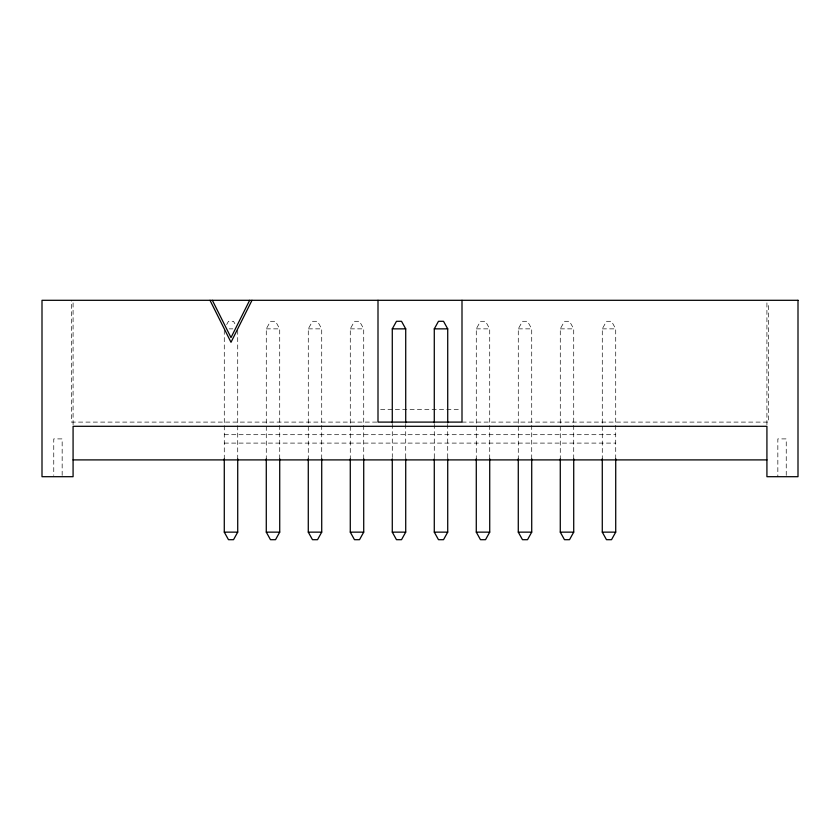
<?xml version="1.0" encoding="UTF-8"?>
<svg xmlns="http://www.w3.org/2000/svg" width="840" height="840" viewBox="0 0 840 840"><rect width="100%" height="100%" fill="white"/><g stroke="black" fill="none" stroke-linecap="round" stroke-linejoin="round"><path stroke-width="0.63" stroke-dasharray="4.2 3.15" d="M226.684 324.544L228.48 321.3L233.52 321.3L235.316 324.544M266.28 459.9L266.28 328.86L270.48 321.3L275.52 321.3L279.72 328.86L279.72 459.9M308.28 459.9L308.28 328.86L312.48 321.3L317.52 321.3L321.72 328.86L321.72 459.9M350.28 459.9L350.28 328.86L354.48 321.3L359.52 321.3L363.72 328.86L363.72 459.9M476.28 459.9L476.28 328.86L480.48 321.3L485.52 321.3L489.72 328.86L489.72 459.9M518.28 459.9L518.28 328.86L522.48 321.3L527.52 321.3L531.72 328.86L531.72 459.9M560.28 459.9L560.28 328.86L564.48 321.3L569.52 321.3L573.72 328.86L573.72 459.9M602.28 459.9L602.28 328.86L606.48 321.3L611.52 321.3L615.72 328.86L615.72 459.9M229.163 328.86L232.838 328.86M266.28 328.86L279.72 328.86M308.28 328.86L321.72 328.86M350.28 328.86L363.72 328.86M476.28 328.86L489.72 328.86M518.28 328.86L531.72 328.86M560.28 328.86L573.72 328.86M602.28 328.86L615.72 328.86M380.625 409.5L460.688 409.5M376.751 422.1L71.4 422.1L71.4 300.3M462 422.1L768.6 422.1L768.6 302.915M224.28 434.7L615.72 434.7M224.28 443.1L615.72 443.1M786.24 475.398L786.24 438.9L777.84 438.9L777.84 476.7M766.92 302.915L766.92 425.744M447.72 424.242L447.72 459.9M434.28 424.242L434.28 459.9M405.72 424.242L405.72 459.9M392.28 424.242L392.28 457.506M237.72 330.162L237.72 459.9M224.28 330.162L224.28 459.9M73.08 302.915L73.08 425.744M62.16 475.398L62.16 438.9L53.76 438.9L53.76 475.398"/><path stroke-width="1.26" d="M249.648 300.3L231 337.606L212.352 300.3M252 300.3L231 342.3L210 300.3M237.72 458.808L237.72 532.14L233.52 539.7L228.48 539.7L224.28 532.14L224.28 458.693M392.28 422.94L392.28 328.86L396.48 321.3L401.52 321.3L405.72 328.86L405.72 422.94M279.72 458.808L279.72 532.14L275.52 539.7L270.48 539.7L266.28 532.14L266.28 458.808M434.28 422.94L434.28 328.86L438.48 321.3L443.52 321.3L447.72 328.86L447.72 422.94M321.72 458.808L321.72 532.14L317.52 539.7L312.48 539.7L308.28 532.14L308.28 458.808M363.72 458.808L363.72 532.14L359.52 539.7L354.48 539.7L350.28 532.14L350.28 458.808M405.72 458.808L405.72 532.14L401.52 539.7L396.48 539.7L392.28 532.14L392.28 458.808M447.72 458.808L447.72 532.14L443.52 539.7L438.48 539.7L434.28 532.14L434.28 458.808M489.72 458.808L489.72 532.14L485.52 539.7L480.48 539.7L476.28 532.14L476.28 458.808M531.72 458.808L531.72 532.14L527.52 539.7L522.48 539.7L518.28 532.14L518.28 458.808M573.72 458.808L573.72 532.14L569.52 539.7L564.48 539.7L560.28 532.14L560.28 458.808M615.72 458.693L615.72 532.14L611.52 539.7L606.48 539.7L602.28 532.14L602.28 458.808M392.28 328.86L405.72 328.86M434.28 328.86L447.72 328.86M73.08 459.9L766.92 459.9M224.28 532.14L237.72 532.14M266.28 532.14L279.72 532.14M308.28 532.14L321.72 532.14M350.28 532.14L363.72 532.14M392.28 532.14L405.72 532.14M434.28 532.14L447.72 532.14M476.28 532.14L489.72 532.14M518.28 532.14L531.72 532.14M560.28 532.14L573.72 532.14M602.28 532.14L615.72 532.14M462 300.3L462 422.1L378 422.1L378 300.3M798 300.3L42 300.3L42 476.7L73.08 476.7L73.08 426.3L766.92 426.3L766.92 476.7L798 476.7L798 300.3"/></g></svg>
